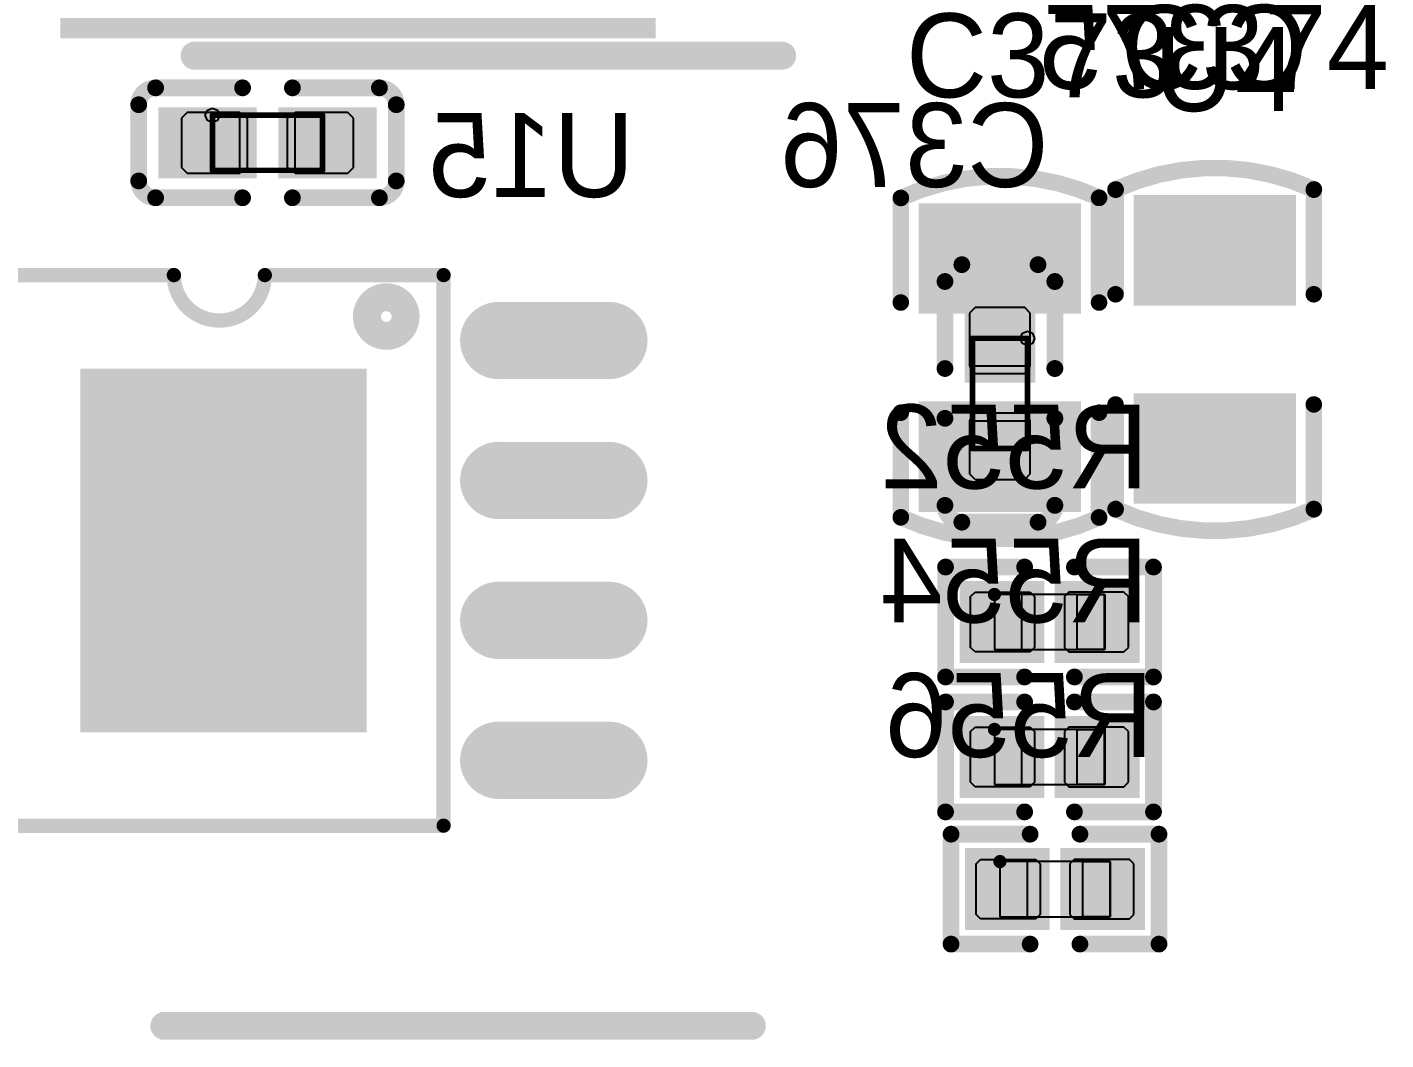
# Model space of a CAD drawing. Header units: millimetres. Extents: x 892 to 1144, y 1011 to 1123.
# Drawn here: x 1022.14 to 1034.48, y 1091.23 to 1100.42 of the extents above; entities that cross this region are included whole.
import ezdxf

# ---------------------------------------------------------------- set-up
doc = ezdxf.new("R2010")
doc.units = ezdxf.units.MM
for name, color, linetype in [('BottomLayer', 5, 'Continuous'), ('BottomOverlay', 54, 'Continuous'), ('BottomPaste', 16, 'Continuous'), ('BottomSolder', 6, 'Continuous'), ('Mechanical15', 56, 'Continuous'), ('Mechanical4', 56, 'Continuous'), ('Mechanical5', 56, 'Continuous'), ('Mechanical6', 56, 'Continuous'), ('TopLayer', 1, 'Continuous'), ('TopOverlay', 2, 'Continuous'), ('TopPaste', 8, 'Continuous'), ('TopSolder', 216, 'Continuous')]:
    doc.layers.add(name, color=color, linetype=linetype)

msp = doc.modelspace()

# ---------------------------------------------------------------- linework, layer by layer
at = {"layer": 'BottomLayer', "const_width": 0.599}
for points in [[(1027.425, 1097.58), (1026.424, 1097.58)], [(1027.425, 1096.31), (1026.424, 1096.31)], [(1027.425, 1095.04), (1026.424, 1095.04)], [(1027.425, 1093.77), (1026.424, 1093.77)]]:
    msp.add_lwpolyline(points, dxfattribs=at)
at = {"layer": 'BottomLayer', "const_width": 0.3}
for points in [[(1026.274, 1097.58, 1), (1026.574, 1097.58, 1)], [(1027.275, 1097.58, 1), (1027.575, 1097.58, 1)], [(1026.274, 1096.31, 1), (1026.574, 1096.31, 1)], [(1027.275, 1096.31, 1), (1027.575, 1096.31, 1)], [(1026.274, 1095.04, 1), (1026.574, 1095.04, 1)], [(1027.275, 1095.04, 1), (1027.575, 1095.04, 1)], [(1026.274, 1093.77, 1), (1026.574, 1093.77, 1)], [(1027.275, 1093.77, 1), (1027.575, 1093.77, 1)]]:
    msp.add_lwpolyline(points, format="xyb", close=True, dxfattribs=at)
at = {"layer": 'BottomLayer'}
for points in [[(1023.385, 1099.105), (1024.175, 1099.105), (1023.385, 1099.645), (1024.175, 1099.645)], [(1024.475, 1099.105), (1025.265, 1099.105), (1024.475, 1099.645), (1025.265, 1099.645)], [(1032.29, 1098.8), (1032.29, 1098), (1033.56, 1098.8), (1033.56, 1098)], [(1030.705, 1098.04), (1030.705, 1097.25), (1031.245, 1098.04), (1031.245, 1097.25)], [(1022.675, 1097.275), (1022.675, 1094.075), (1025.175, 1097.275), (1025.175, 1094.075)], [(1032.29, 1097), (1032.29, 1096.2), (1033.56, 1097), (1033.56, 1096.2)], [(1030.705, 1096.95), (1030.705, 1096.16), (1031.245, 1096.95), (1031.245, 1096.16)], [(1030.709, 1094.755), (1031.275, 1094.755), (1030.709, 1095.295), (1031.275, 1095.295)], [(1031.575, 1094.755), (1032.141, 1094.755), (1031.575, 1095.295), (1032.141, 1095.295)], [(1030.709, 1093.53), (1031.275, 1093.53), (1030.709, 1094.07), (1031.275, 1094.07)], [(1031.575, 1093.53), (1032.141, 1093.53), (1031.575, 1094.07), (1032.141, 1094.07)], [(1030.759, 1092.33), (1031.325, 1092.33), (1030.759, 1092.87), (1031.325, 1092.87)], [(1031.625, 1092.33), (1032.191, 1092.33), (1031.625, 1092.87), (1032.191, 1092.87)]]:
    msp.add_solid(points, dxfattribs=at)
at = {"layer": 'BottomOverlay'}
for points, const_width in [([(1023.663, 1100.166), (1028.997, 1100.166)], 0.254), ([(1023.309, 1099.874), (1024.099, 1099.874)], 0.152), ([(1024.551, 1099.874), (1025.341, 1099.874)], 0.152), ([(1023.156, 1099.029), (1023.156, 1099.721)], 0.152), ([(1025.494, 1099.029), (1025.494, 1099.721)], 0.152), ([(1023.309, 1098.876), (1024.099, 1098.876)], 0.152), ([(1024.551, 1098.876), (1025.341, 1098.876)], 0.152), ([(1032.025, 1098), (1032.025, 1098.95)], 0.15), ([(1033.825, 1098), (1033.825, 1098.95)], 0.15), ([(1030.629, 1098.269), (1031.321, 1098.269)], 0.152), ([(1021.926, 1098.174), (1023.475, 1098.174)], 0.13), ([(1024.301, 1098.174), (1025.924, 1098.174)], 0.13), ([(1025.924, 1093.176), (1025.924, 1098.174)], 0.13), ([(1030.476, 1097.326), (1030.476, 1098.116)], 0.152), ([(1031.474, 1097.326), (1031.474, 1098.116)], 0.152), ([(1032.025, 1096.05), (1032.025, 1097)], 0.15), ([(1033.825, 1096.05), (1033.825, 1097)], 0.15), ([(1030.476, 1096.084), (1030.476, 1096.874)], 0.152), ([(1031.474, 1096.084), (1031.474, 1096.874)], 0.152), ([(1030.629, 1095.931), (1031.321, 1095.931)], 0.152), ([(1030.481, 1095.524), (1031.199, 1095.524)], 0.152), ([(1030.481, 1094.526), (1030.481, 1095.524)], 0.152), ([(1031.651, 1095.524), (1032.369, 1095.524)], 0.152), ([(1032.369, 1094.526), (1032.369, 1095.524)], 0.152), ([(1030.481, 1094.526), (1031.199, 1094.526)], 0.152), ([(1031.651, 1094.526), (1032.369, 1094.526)], 0.152), ([(1030.481, 1094.299), (1031.199, 1094.299)], 0.152), ([(1030.481, 1093.301), (1030.481, 1094.299)], 0.152), ([(1031.651, 1094.299), (1032.369, 1094.299)], 0.152), ([(1032.369, 1093.301), (1032.369, 1094.299)], 0.152), ([(1030.481, 1093.301), (1031.199, 1093.301)], 0.152), ([(1031.651, 1093.301), (1032.369, 1093.301)], 0.152), ([(1021.926, 1093.176), (1025.924, 1093.176)], 0.13), ([(1030.531, 1093.099), (1031.249, 1093.099)], 0.152), ([(1030.531, 1092.101), (1030.531, 1093.099)], 0.152), ([(1031.701, 1093.099), (1032.419, 1093.099)], 0.152), ([(1032.419, 1092.101), (1032.419, 1093.099)], 0.152), ([(1030.531, 1092.101), (1031.249, 1092.101)], 0.152), ([(1031.701, 1092.101), (1032.419, 1092.101)], 0.152), ([(1023.388, 1091.359), (1028.722, 1091.359)], 0.254)]:
    msp.add_lwpolyline(points, dxfattribs=dict(at, const_width=const_width))
for points, const_width in [([(1023.6, 1100.166, 1), (1023.727, 1100.166, 1)], 0.127), ([(1028.934, 1100.166, 1), (1029.061, 1100.166, 1)], 0.127), ([(1023.271, 1099.874, 1), (1023.347, 1099.874, 1)], 0.0762), ([(1023.271, 1099.874, 1), (1023.347, 1099.874, 1)], 0.0762), ([(1024.061, 1099.874, 1), (1024.137, 1099.874, 1)], 0.0762), ([(1024.513, 1099.874, 1), (1024.589, 1099.874, 1)], 0.0762), ([(1025.303, 1099.874, 1), (1025.379, 1099.874, 1)], 0.0762), ([(1025.303, 1099.874, 1), (1025.379, 1099.874, 1)], 0.0762), ([(1023.118, 1099.721, 1), (1023.194, 1099.721, 1)], 0.0762), ([(1023.118, 1099.721, 1), (1023.194, 1099.721, 1)], 0.0762), ([(1025.456, 1099.721, 1), (1025.532, 1099.721, 1)], 0.0762), ([(1025.456, 1099.721, 1), (1025.532, 1099.721, 1)], 0.0762), ([(1023.118, 1099.029, 1), (1023.194, 1099.029, 1)], 0.0762), ([(1023.118, 1099.029, 1), (1023.194, 1099.029, 1)], 0.0762), ([(1025.456, 1099.029, 1), (1025.532, 1099.029, 1)], 0.0762), ([(1025.456, 1099.029, 1), (1025.532, 1099.029, 1)], 0.0762), ([(1023.271, 1098.876, 1), (1023.347, 1098.876, 1)], 0.0762), ([(1023.271, 1098.876, 1), (1023.347, 1098.876, 1)], 0.0762), ([(1024.061, 1098.876, 1), (1024.137, 1098.876, 1)], 0.0762), ([(1024.513, 1098.876, 1), (1024.589, 1098.876, 1)], 0.0762), ([(1025.303, 1098.876, 1), (1025.379, 1098.876, 1)], 0.0762), ([(1025.303, 1098.876, 1), (1025.379, 1098.876, 1)], 0.0762), ([(1031.987, 1098.952, 1), (1032.062, 1098.952, 1)], 0.075), ([(1031.987, 1098.95, 1), (1032.062, 1098.95, 1)], 0.075), ([(1033.787, 1098.95, 1), (1033.862, 1098.95, 1)], 0.075), ([(1033.787, 1098.949, 1), (1033.862, 1098.949, 1)], 0.075), ([(1030.591, 1098.269, 1), (1030.667, 1098.269, 1)], 0.0762), ([(1030.591, 1098.269, 1), (1030.667, 1098.269, 1)], 0.0762), ([(1031.283, 1098.269, 1), (1031.359, 1098.269, 1)], 0.0762), ([(1031.283, 1098.269, 1), (1031.359, 1098.269, 1)], 0.0762), ([(1023.443, 1098.175, 1), (1023.507, 1098.175, 1)], 0.0648), ([(1023.443, 1098.174, 1), (1023.508, 1098.174, 1)], 0.0648), ([(1024.269, 1098.174, 1), (1024.333, 1098.174, 1)], 0.0648), ([(1024.269, 1098.174, 1), (1024.333, 1098.174, 1)], 0.0648), ([(1025.892, 1098.174, 1), (1025.956, 1098.174, 1)], 0.0648), ([(1025.892, 1098.174, 1), (1025.956, 1098.174, 1)], 0.0648), ([(1025.579, 1097.798, 1), (1025.228, 1097.798, 1)], 0.254), ([(1030.438, 1098.116, 1), (1030.514, 1098.116, 1)], 0.0762), ([(1030.438, 1098.116, 1), (1030.514, 1098.116, 1)], 0.0762), ([(1031.435, 1098.116, 1), (1031.512, 1098.116, 1)], 0.0762), ([(1031.435, 1098.116, 1), (1031.512, 1098.116, 1)], 0.0762), ([(1031.987, 1098, 1), (1032.062, 1098, 1)], 0.075), ([(1033.787, 1098, 1), (1033.862, 1098, 1)], 0.075), ([(1025.165, 1097.798, 1), (1025.292, 1097.798, 1)], 0.127), ([(1025.515, 1097.798, 1), (1025.642, 1097.798, 1)], 0.127), ([(1030.438, 1097.326, 1), (1030.514, 1097.326, 1)], 0.0762), ([(1031.435, 1097.326, 1), (1031.512, 1097.326, 1)], 0.0762), ([(1031.987, 1097, 1), (1032.062, 1097, 1)], 0.075), ([(1033.787, 1097, 1), (1033.862, 1097, 1)], 0.075), ([(1030.438, 1096.874, 1), (1030.514, 1096.874, 1)], 0.0762), ([(1031.435, 1096.874, 1), (1031.512, 1096.874, 1)], 0.0762), ([(1030.438, 1096.084, 1), (1030.514, 1096.084, 1)], 0.0762), ([(1030.438, 1096.084, 1), (1030.514, 1096.084, 1)], 0.0762), ([(1031.435, 1096.084, 1), (1031.512, 1096.084, 1)], 0.0762), ([(1031.435, 1096.084, 1), (1031.512, 1096.084, 1)], 0.0762), ([(1031.987, 1096.048, 1), (1032.062, 1096.048, 1)], 0.075), ([(1031.987, 1096.05, 1), (1032.062, 1096.05, 1)], 0.075), ([(1033.787, 1096.051, 1), (1033.862, 1096.051, 1)], 0.075), ([(1033.787, 1096.05, 1), (1033.862, 1096.05, 1)], 0.075), ([(1030.591, 1095.931, 1), (1030.667, 1095.931, 1)], 0.0762), ([(1030.591, 1095.931, 1), (1030.667, 1095.931, 1)], 0.0762), ([(1031.283, 1095.931, 1), (1031.359, 1095.931, 1)], 0.0762), ([(1031.283, 1095.931, 1), (1031.359, 1095.931, 1)], 0.0762), ([(1030.443, 1095.524, 1), (1030.519, 1095.524, 1)], 0.0762), ([(1030.443, 1095.524, 1), (1030.519, 1095.524, 1)], 0.0762), ([(1031.161, 1095.524, 1), (1031.237, 1095.524, 1)], 0.0762), ([(1031.613, 1095.524, 1), (1031.689, 1095.524, 1)], 0.0762), ([(1032.331, 1095.524, 1), (1032.407, 1095.524, 1)], 0.0762), ([(1032.331, 1095.524, 1), (1032.407, 1095.524, 1)], 0.0762), ([(1030.443, 1094.526, 1), (1030.519, 1094.526, 1)], 0.0762), ([(1030.443, 1094.526, 1), (1030.519, 1094.526, 1)], 0.0762), ([(1031.161, 1094.526, 1), (1031.237, 1094.526, 1)], 0.0762), ([(1031.613, 1094.526, 1), (1031.689, 1094.526, 1)], 0.0762), ([(1032.331, 1094.526, 1), (1032.407, 1094.526, 1)], 0.0762), ([(1032.331, 1094.526, 1), (1032.407, 1094.526, 1)], 0.0762), ([(1030.443, 1094.299, 1), (1030.519, 1094.299, 1)], 0.0762), ([(1030.443, 1094.299, 1), (1030.519, 1094.299, 1)], 0.0762), ([(1031.161, 1094.299, 1), (1031.237, 1094.299, 1)], 0.0762), ([(1031.613, 1094.299, 1), (1031.689, 1094.299, 1)], 0.0762), ([(1032.331, 1094.299, 1), (1032.407, 1094.299, 1)], 0.0762), ([(1032.331, 1094.299, 1), (1032.407, 1094.299, 1)], 0.0762), ([(1030.443, 1093.301, 1), (1030.519, 1093.301, 1)], 0.0762), ([(1030.443, 1093.301, 1), (1030.519, 1093.301, 1)], 0.0762), ([(1031.161, 1093.301, 1), (1031.237, 1093.301, 1)], 0.0762), ([(1031.613, 1093.301, 1), (1031.689, 1093.301, 1)], 0.0762), ([(1032.331, 1093.301, 1), (1032.407, 1093.301, 1)], 0.0762), ([(1032.331, 1093.301, 1), (1032.407, 1093.301, 1)], 0.0762), ([(1025.892, 1093.176, 1), (1025.956, 1093.176, 1)], 0.0648), ([(1025.892, 1093.176, 1), (1025.956, 1093.176, 1)], 0.0648), ([(1030.493, 1093.099, 1), (1030.569, 1093.099, 1)], 0.0762), ([(1030.493, 1093.099, 1), (1030.569, 1093.099, 1)], 0.0762), ([(1031.211, 1093.099, 1), (1031.287, 1093.099, 1)], 0.0762), ([(1031.663, 1093.099, 1), (1031.739, 1093.099, 1)], 0.0762), ([(1032.381, 1093.099, 1), (1032.457, 1093.099, 1)], 0.0762), ([(1032.381, 1093.099, 1), (1032.457, 1093.099, 1)], 0.0762), ([(1030.493, 1092.101, 1), (1030.569, 1092.101, 1)], 0.0762), ([(1030.493, 1092.101, 1), (1030.569, 1092.101, 1)], 0.0762), ([(1031.211, 1092.101, 1), (1031.287, 1092.101, 1)], 0.0762), ([(1031.663, 1092.101, 1), (1031.739, 1092.101, 1)], 0.0762), ([(1032.381, 1092.101, 1), (1032.457, 1092.101, 1)], 0.0762), ([(1032.381, 1092.101, 1), (1032.457, 1092.101, 1)], 0.0762), ([(1023.325, 1091.359, 1), (1023.452, 1091.359, 1)], 0.127), ([(1028.659, 1091.359, 1), (1028.786, 1091.359, 1)], 0.127)]:
    msp.add_lwpolyline(points, format="xyb", close=True, dxfattribs=dict(at, const_width=const_width))
for points, const_width in [([(1023.156, 1099.721, -0.414214), (1023.309, 1099.874)], 0.152), ([(1025.341, 1099.874, -0.414214), (1025.494, 1099.721)], 0.152), ([(1032.024, 1098.952, -0.21896), (1033.825, 1098.949)], 0.15), ([(1023.309, 1098.876, -0.414214), (1023.156, 1099.029)], 0.152), ([(1025.494, 1099.029, -0.414214), (1025.341, 1098.876)], 0.152), ([(1030.476, 1098.116, -0.414214), (1030.629, 1098.269)], 0.152), ([(1031.321, 1098.269, -0.414214), (1031.474, 1098.116)], 0.152), ([(1024.301, 1098.174, -1), (1023.475, 1098.175)], 0.13), ([(1030.629, 1095.931, -0.414214), (1030.476, 1096.084)], 0.152), ([(1031.474, 1096.084, -0.414214), (1031.321, 1095.931)], 0.152), ([(1033.825, 1096.051, -0.21896), (1032.024, 1096.048)], 0.15)]:
    msp.add_lwpolyline(points, format="xyb", dxfattribs=dict(at, const_width=const_width))
at = {"layer": 'BottomPaste'}
for p, q in [((1023.595, 1099.65), (1023.545, 1099.6)), ((1023.545, 1099.6), (1023.545, 1099.15)), ((1024.075, 1099.65), (1023.595, 1099.65)), ((1024.145, 1099.6), (1024.075, 1099.65)), ((1024.145, 1099.15), (1024.145, 1099.6)), ((1024.575, 1099.65), (1024.505, 1099.6)), ((1024.505, 1099.6), (1024.505, 1099.15)), ((1025.055, 1099.65), (1024.575, 1099.65)), ((1025.105, 1099.6), (1025.055, 1099.65)), ((1025.105, 1099.15), (1025.105, 1099.6)), ((1023.545, 1099.15), (1023.595, 1099.1)), ((1023.595, 1099.1), (1024.075, 1099.1)), ((1024.075, 1099.1), (1024.145, 1099.15)), ((1024.505, 1099.15), (1024.575, 1099.1)), ((1024.575, 1099.1), (1025.055, 1099.1)), ((1025.055, 1099.1), (1025.105, 1099.15)), ((1030.75, 1097.88), (1030.7, 1097.83)), ((1030.7, 1097.83), (1030.7, 1097.35)), ((1031.2, 1097.88), (1030.75, 1097.88)), ((1031.25, 1097.83), (1031.2, 1097.88)), ((1031.25, 1097.35), (1031.25, 1097.83)), ((1030.7, 1097.35), (1030.75, 1097.28)), ((1031.2, 1097.28), (1031.25, 1097.35)), ((1030.75, 1097.28), (1031.2, 1097.28)), ((1030.75, 1096.92), (1030.7, 1096.85)), ((1030.7, 1096.85), (1030.7, 1096.37)), ((1031.2, 1096.92), (1030.75, 1096.92)), ((1031.25, 1096.85), (1031.2, 1096.92)), ((1031.25, 1096.37), (1031.25, 1096.85)), ((1030.7, 1096.37), (1030.75, 1096.32)), ((1031.2, 1096.32), (1031.25, 1096.37)), ((1030.75, 1096.32), (1031.2, 1096.32)), ((1030.709, 1095.255), (1030.749, 1095.295)), ((1030.709, 1094.795), (1030.709, 1095.255)), ((1030.749, 1095.295), (1031.25, 1095.295)), ((1031.25, 1095.295), (1031.29, 1095.255)), ((1031.29, 1095.255), (1031.29, 1094.795)), ((1031.6, 1095.295), (1031.56, 1095.255)), ((1031.56, 1095.255), (1031.56, 1094.795)), ((1032.101, 1095.295), (1031.6, 1095.295)), ((1032.141, 1095.255), (1032.101, 1095.295)), ((1032.141, 1094.795), (1032.141, 1095.255)), ((1030.749, 1094.755), (1030.709, 1094.795)), ((1031.25, 1094.755), (1030.749, 1094.755)), ((1031.29, 1094.795), (1031.25, 1094.755)), ((1031.56, 1094.795), (1031.6, 1094.755)), ((1031.6, 1094.755), (1032.101, 1094.755)), ((1032.101, 1094.755), (1032.141, 1094.795)), ((1030.709, 1094.03), (1030.749, 1094.07)), ((1030.709, 1093.57), (1030.709, 1094.03)), ((1030.749, 1094.07), (1031.25, 1094.07)), ((1031.25, 1094.07), (1031.29, 1094.03)), ((1031.29, 1094.03), (1031.29, 1093.57)), ((1031.6, 1094.07), (1031.56, 1094.03)), ((1031.56, 1094.03), (1031.56, 1093.57)), ((1032.101, 1094.07), (1031.6, 1094.07)), ((1032.141, 1094.03), (1032.101, 1094.07)), ((1032.141, 1093.57), (1032.141, 1094.03)), ((1030.749, 1093.53), (1030.709, 1093.57)), ((1031.25, 1093.53), (1030.749, 1093.53)), ((1031.29, 1093.57), (1031.25, 1093.53)), ((1031.56, 1093.57), (1031.6, 1093.53)), ((1031.6, 1093.53), (1032.101, 1093.53)), ((1032.101, 1093.53), (1032.141, 1093.57)), ((1030.759, 1092.83), (1030.799, 1092.87)), ((1030.759, 1092.37), (1030.759, 1092.83)), ((1030.799, 1092.87), (1031.3, 1092.87)), ((1031.3, 1092.87), (1031.34, 1092.83)), ((1031.34, 1092.83), (1031.34, 1092.37)), ((1031.65, 1092.87), (1031.61, 1092.83)), ((1031.61, 1092.83), (1031.61, 1092.37)), ((1032.151, 1092.87), (1031.65, 1092.87)), ((1032.191, 1092.83), (1032.151, 1092.87)), ((1032.191, 1092.37), (1032.191, 1092.83)), ((1030.799, 1092.33), (1030.759, 1092.37)), ((1031.3, 1092.33), (1030.799, 1092.33)), ((1031.34, 1092.37), (1031.3, 1092.33)), ((1031.61, 1092.37), (1031.65, 1092.33)), ((1031.65, 1092.33), (1032.151, 1092.33)), ((1032.151, 1092.33), (1032.191, 1092.37))]:
    msp.add_line(p, q, dxfattribs=at)
at = {"layer": 'BottomPaste', "const_width": 0.599}
for points in [[(1027.425, 1097.58), (1026.424, 1097.58)], [(1027.425, 1096.31), (1026.424, 1096.31)], [(1027.425, 1095.04), (1026.424, 1095.04)], [(1027.425, 1093.77), (1026.424, 1093.77)]]:
    msp.add_lwpolyline(points, dxfattribs=at)
at = {"layer": 'BottomPaste', "const_width": 0.3}
for points in [[(1026.274, 1097.58, 1), (1026.574, 1097.58, 1)], [(1027.275, 1097.58, 1), (1027.575, 1097.58, 1)], [(1026.274, 1096.31, 1), (1026.574, 1096.31, 1)], [(1027.275, 1096.31, 1), (1027.575, 1096.31, 1)], [(1026.274, 1095.04, 1), (1026.574, 1095.04, 1)], [(1027.275, 1095.04, 1), (1027.575, 1095.04, 1)], [(1026.274, 1093.77, 1), (1026.574, 1093.77, 1)], [(1027.275, 1093.77, 1), (1027.575, 1093.77, 1)]]:
    msp.add_lwpolyline(points, format="xyb", close=True, dxfattribs=at)
at = {"layer": 'BottomPaste'}
for points in [[(1023.385, 1099.105), (1024.175, 1099.105), (1023.385, 1099.645), (1024.175, 1099.645)], [(1024.475, 1099.105), (1025.265, 1099.105), (1024.475, 1099.645), (1025.265, 1099.645)], [(1032.29, 1098.8), (1032.29, 1098), (1033.56, 1098.8), (1033.56, 1098)], [(1030.705, 1098.04), (1030.705, 1097.25), (1031.245, 1098.04), (1031.245, 1097.25)], [(1022.675, 1097.275), (1022.675, 1094.075), (1025.175, 1097.275), (1025.175, 1094.075)], [(1032.29, 1097), (1032.29, 1096.2), (1033.56, 1097), (1033.56, 1096.2)], [(1030.705, 1096.95), (1030.705, 1096.16), (1031.245, 1096.95), (1031.245, 1096.16)], [(1030.709, 1094.755), (1031.275, 1094.755), (1030.709, 1095.295), (1031.275, 1095.295)], [(1031.575, 1094.755), (1032.141, 1094.755), (1031.575, 1095.295), (1032.141, 1095.295)], [(1030.709, 1093.53), (1031.275, 1093.53), (1030.709, 1094.07), (1031.275, 1094.07)], [(1031.575, 1093.53), (1032.141, 1093.53), (1031.575, 1094.07), (1032.141, 1094.07)], [(1030.759, 1092.33), (1031.325, 1092.33), (1030.759, 1092.87), (1031.325, 1092.87)], [(1031.625, 1092.33), (1032.191, 1092.33), (1031.625, 1092.87), (1032.191, 1092.87)]]:
    msp.add_solid(points, dxfattribs=at)
at = {"layer": 'BottomSolder', "const_width": 0.701}
for points in [[(1027.425, 1097.58), (1026.424, 1097.58)], [(1027.425, 1096.31), (1026.424, 1096.31)], [(1027.425, 1095.04), (1026.424, 1095.04)], [(1027.425, 1093.77), (1026.424, 1093.77)]]:
    msp.add_lwpolyline(points, dxfattribs=at)
at = {"layer": 'BottomSolder', "const_width": 0.351}
for points in [[(1026.249, 1097.58, 1), (1026.6, 1097.58, 1)], [(1027.25, 1097.58, 1), (1027.6, 1097.58, 1)], [(1026.249, 1096.31, 1), (1026.6, 1096.31, 1)], [(1027.25, 1096.31, 1), (1027.6, 1096.31, 1)], [(1026.249, 1095.04, 1), (1026.6, 1095.04, 1)], [(1027.25, 1095.04, 1), (1027.6, 1095.04, 1)], [(1026.249, 1093.77, 1), (1026.6, 1093.77, 1)], [(1027.25, 1093.77, 1), (1027.6, 1093.77, 1)]]:
    msp.add_lwpolyline(points, format="xyb", close=True, dxfattribs=at)
at = {"layer": 'BottomSolder'}
for points in [[(1022.445, 1100.323), (1027.848, 1100.323), (1022.445, 1104.327), (1027.848, 1104.327)], [(1023.334, 1099.054), (1024.226, 1099.054), (1023.334, 1099.696), (1024.226, 1099.696)], [(1024.424, 1099.054), (1025.316, 1099.054), (1024.424, 1099.696), (1025.316, 1099.696)], [(1032.188, 1098.902), (1032.188, 1097.898), (1033.662, 1098.902), (1033.662, 1097.898)], [(1030.654, 1098.091), (1030.654, 1097.199), (1031.296, 1098.091), (1031.296, 1097.199)], [(1022.625, 1097.326), (1022.625, 1094.024), (1025.225, 1097.326), (1025.225, 1094.024)], [(1032.188, 1097.102), (1032.188, 1096.098), (1033.662, 1097.102), (1033.662, 1096.098)], [(1030.654, 1097.001), (1030.654, 1096.109), (1031.296, 1097.001), (1031.296, 1096.109)], [(1030.608, 1094.653), (1031.377, 1094.653), (1030.608, 1095.397), (1031.377, 1095.397)], [(1031.473, 1094.653), (1032.242, 1094.653), (1031.473, 1095.397), (1032.242, 1095.397)], [(1030.608, 1093.428), (1031.377, 1093.428), (1030.608, 1094.172), (1031.377, 1094.172)], [(1031.473, 1093.428), (1032.242, 1093.428), (1031.473, 1094.172), (1032.242, 1094.172)], [(1030.658, 1092.228), (1031.427, 1092.228), (1030.658, 1092.972), (1031.427, 1092.972)], [(1031.523, 1092.228), (1032.292, 1092.228), (1031.523, 1092.972), (1032.292, 1092.972)]]:
    msp.add_solid(points, dxfattribs=at)
at = {"layer": 'Mechanical15'}
for p, q in [((1023.779, 1099.671), (1023.825, 1099.69)), ((1023.825, 1099.69), (1023.871, 1099.671)), ((1023.76, 1099.625), (1023.779, 1099.671)), ((1023.779, 1099.579), (1023.76, 1099.625)), ((1023.825, 1099.56), (1023.779, 1099.579)), ((1024.075, 1099.625), (1023.825, 1099.625)), ((1023.825, 1099.625), (1023.825, 1099.125)), ((1023.871, 1099.579), (1023.825, 1099.56)), ((1023.871, 1099.671), (1023.89, 1099.625)), ((1023.89, 1099.625), (1023.871, 1099.579)), ((1024.075, 1099.125), (1024.075, 1099.625)), ((1024.575, 1099.625), (1024.825, 1099.625)), ((1024.575, 1099.125), (1024.575, 1099.625)), ((1024.825, 1099.625), (1024.825, 1099.125)), ((1023.825, 1099.125), (1024.075, 1099.125)), ((1024.825, 1099.125), (1024.575, 1099.125)), ((1031.225, 1097.6), (1030.725, 1097.6)), ((1030.725, 1097.6), (1030.725, 1097.35)), ((1031.16, 1097.6), (1031.179, 1097.646)), ((1031.179, 1097.554), (1031.16, 1097.6)), ((1031.179, 1097.646), (1031.225, 1097.665)), ((1031.225, 1097.665), (1031.271, 1097.646)), ((1031.225, 1097.35), (1031.225, 1097.6)), ((1031.271, 1097.646), (1031.29, 1097.6)), ((1031.29, 1097.6), (1031.271, 1097.554)), ((1031.225, 1097.535), (1031.179, 1097.554)), ((1031.271, 1097.554), (1031.225, 1097.535)), ((1030.725, 1097.35), (1031.225, 1097.35)), ((1030.725, 1096.6), (1030.725, 1096.85)), ((1030.725, 1096.85), (1031.225, 1096.85)), ((1031.225, 1096.85), (1031.225, 1096.6)), ((1031.225, 1096.6), (1030.725, 1096.6))]:
    msp.add_line(p, q, dxfattribs=at)
at = {"layer": 'Mechanical15', "const_width": 0.0508}
for points in [[(1023.825, 1099.625), (1024.825, 1099.625)], [(1023.825, 1099.125), (1023.825, 1099.625)], [(1024.825, 1099.125), (1024.825, 1099.625)], [(1023.825, 1099.125), (1024.825, 1099.125)], [(1030.725, 1096.6), (1030.725, 1097.6)], [(1030.725, 1097.6), (1031.225, 1097.6)], [(1031.225, 1096.6), (1031.225, 1097.6)], [(1030.725, 1096.6), (1031.225, 1096.6)]]:
    msp.add_lwpolyline(points, dxfattribs=at)
at = {"layer": 'Mechanical15', "const_width": 0.0254}
for points in [[(1023.812, 1099.625, 1), (1023.838, 1099.625, 1)], [(1023.812, 1099.625, 1), (1023.838, 1099.625, 1)], [(1024.812, 1099.625, 1), (1024.838, 1099.625, 1)], [(1024.812, 1099.625, 1), (1024.838, 1099.625, 1)], [(1023.812, 1099.125, 1), (1023.838, 1099.125, 1)], [(1023.812, 1099.125, 1), (1023.838, 1099.125, 1)], [(1024.812, 1099.125, 1), (1024.838, 1099.125, 1)], [(1024.812, 1099.125, 1), (1024.838, 1099.125, 1)], [(1030.712, 1097.6, 1), (1030.738, 1097.6, 1)], [(1030.712, 1097.6, 1), (1030.738, 1097.6, 1)], [(1031.212, 1097.6, 1), (1031.238, 1097.6, 1)], [(1031.212, 1097.6, 1), (1031.238, 1097.6, 1)], [(1030.712, 1096.6, 1), (1030.738, 1096.6, 1)], [(1030.712, 1096.6, 1), (1030.738, 1096.6, 1)], [(1031.212, 1096.6, 1), (1031.238, 1096.6, 1)], [(1031.212, 1096.6, 1), (1031.238, 1096.6, 1)]]:
    msp.add_lwpolyline(points, format="xyb", close=True, dxfattribs=at)
at = {"layer": 'Mechanical4'}
for p, q in [((1031.925, 1095.275), (1030.925, 1095.275)), ((1030.925, 1095.275), (1030.925, 1094.775)), ((1031.925, 1094.775), (1031.925, 1095.275)), ((1030.925, 1094.775), (1031.925, 1094.775)), ((1031.925, 1094.05), (1030.925, 1094.05)), ((1030.925, 1094.05), (1030.925, 1093.55)), ((1031.925, 1093.55), (1031.925, 1094.05)), ((1030.925, 1093.55), (1031.925, 1093.55)), ((1031.975, 1092.85), (1030.975, 1092.85)), ((1030.975, 1092.85), (1030.975, 1092.35)), ((1031.975, 1092.35), (1031.975, 1092.85)), ((1030.975, 1092.35), (1031.975, 1092.35))]:
    msp.add_line(p, q, dxfattribs=at)
at = {"layer": 'Mechanical5'}
for p, q in [((1031.175, 1095.275), (1030.925, 1095.275)), ((1030.925, 1095.275), (1030.925, 1094.775)), ((1031.175, 1094.775), (1031.175, 1095.275)), ((1031.676, 1095.275), (1031.926, 1095.275)), ((1031.676, 1094.775), (1031.676, 1095.275)), ((1031.926, 1095.275), (1031.926, 1094.775)), ((1030.925, 1094.775), (1031.175, 1094.775)), ((1031.926, 1094.775), (1031.676, 1094.775)), ((1031.175, 1094.05), (1030.925, 1094.05)), ((1030.925, 1094.05), (1030.925, 1093.55)), ((1031.175, 1093.55), (1031.175, 1094.05)), ((1031.676, 1094.05), (1031.926, 1094.05)), ((1031.676, 1093.55), (1031.676, 1094.05)), ((1031.926, 1094.05), (1031.926, 1093.55)), ((1030.925, 1093.55), (1031.175, 1093.55)), ((1031.926, 1093.55), (1031.676, 1093.55)), ((1031.225, 1092.85), (1030.975, 1092.85)), ((1030.975, 1092.85), (1030.975, 1092.35)), ((1031.225, 1092.35), (1031.225, 1092.85)), ((1031.726, 1092.85), (1031.976, 1092.85)), ((1031.726, 1092.35), (1031.726, 1092.85)), ((1031.976, 1092.85), (1031.976, 1092.35)), ((1030.975, 1092.35), (1031.225, 1092.35)), ((1031.976, 1092.35), (1031.726, 1092.35))]:
    msp.add_line(p, q, dxfattribs=at)
at = {"layer": 'Mechanical6'}
for points, const_width in [([(1027.26, 1097.572, 1), (1027.062, 1097.572, 1)], 0.201), ([(1027.012, 1097.572, 1), (1027.112, 1097.572, 1)], 0.1), ([(1027.21, 1097.572, 1), (1027.31, 1097.572, 1)], 0.1), ([(1030.955, 1095.275, 1), (1030.895, 1095.275, 1)], 0.06), ([(1030.88, 1095.275, 1), (1030.91, 1095.275, 1)], 0.03), ([(1030.94, 1095.275, 1), (1030.97, 1095.275, 1)], 0.03), ([(1030.955, 1094.05, 1), (1030.895, 1094.05, 1)], 0.06), ([(1030.88, 1094.05, 1), (1030.91, 1094.05, 1)], 0.03), ([(1030.94, 1094.05, 1), (1030.97, 1094.05, 1)], 0.03), ([(1031.005, 1092.85, 1), (1030.945, 1092.85, 1)], 0.06), ([(1030.93, 1092.85, 1), (1030.96, 1092.85, 1)], 0.03), ([(1030.99, 1092.85, 1), (1031.02, 1092.85, 1)], 0.03)]:
    msp.add_lwpolyline(points, format="xyb", close=True, dxfattribs=dict(at, const_width=const_width))
at = {"layer": 'TopLayer'}
for points in [[(1030.34, 1098.725), (1030.34, 1097.925), (1031.61, 1098.725), (1031.61, 1097.925)], [(1032.29, 1098.8), (1032.29, 1098), (1033.56, 1098.8), (1033.56, 1098)], [(1032.29, 1097), (1032.29, 1096.2), (1033.56, 1097), (1033.56, 1096.2)], [(1030.34, 1096.925), (1030.34, 1096.125), (1031.61, 1096.925), (1031.61, 1096.125)]]:
    msp.add_solid(points, dxfattribs=at)
at = {"layer": 'TopOverlay', "const_width": 0.15}
for points in [[(1032.025, 1098.949, -0.21896), (1033.826, 1098.952)], [(1030.075, 1098.874, -0.21896), (1031.876, 1098.877)], [(1033.826, 1096.048, -0.21896), (1032.025, 1096.051)], [(1031.876, 1095.973, -0.21896), (1030.075, 1095.976)]]:
    msp.add_lwpolyline(points, format="xyb", dxfattribs=at)
for points in [[(1030.075, 1097.925), (1030.075, 1098.875)], [(1031.875, 1097.925), (1031.875, 1098.875)], [(1032.025, 1098), (1032.025, 1098.95)], [(1033.825, 1098), (1033.825, 1098.95)], [(1030.075, 1095.975), (1030.075, 1096.925)], [(1031.875, 1095.975), (1031.875, 1096.925)], [(1032.025, 1096.05), (1032.025, 1097)], [(1033.825, 1096.05), (1033.825, 1097)]]:
    msp.add_lwpolyline(points, dxfattribs=at)
at = {"layer": 'TopOverlay', "const_width": 0.075}
for points in [[(1030.037, 1098.875, 1), (1030.112, 1098.875, 1)], [(1030.038, 1098.874, 1), (1030.113, 1098.874, 1)], [(1031.837, 1098.875, 1), (1031.912, 1098.875, 1)], [(1031.838, 1098.877, 1), (1031.913, 1098.877, 1)], [(1031.987, 1098.95, 1), (1032.062, 1098.95, 1)], [(1031.988, 1098.949, 1), (1032.063, 1098.949, 1)], [(1033.787, 1098.95, 1), (1033.862, 1098.95, 1)], [(1033.788, 1098.952, 1), (1033.863, 1098.952, 1)], [(1031.987, 1098, 1), (1032.062, 1098, 1)], [(1033.787, 1098, 1), (1033.862, 1098, 1)], [(1030.037, 1097.925, 1), (1030.112, 1097.925, 1)], [(1031.837, 1097.925, 1), (1031.912, 1097.925, 1)], [(1030.037, 1096.925, 1), (1030.112, 1096.925, 1)], [(1031.837, 1096.925, 1), (1031.912, 1096.925, 1)], [(1031.987, 1097, 1), (1032.062, 1097, 1)], [(1033.787, 1097, 1), (1033.862, 1097, 1)], [(1031.988, 1096.051, 1), (1032.063, 1096.051, 1)], [(1031.987, 1096.05, 1), (1032.062, 1096.05, 1)], [(1033.787, 1096.05, 1), (1033.862, 1096.05, 1)], [(1033.788, 1096.048, 1), (1033.863, 1096.048, 1)], [(1030.038, 1095.976, 1), (1030.113, 1095.976, 1)], [(1030.037, 1095.975, 1), (1030.112, 1095.975, 1)], [(1031.837, 1095.975, 1), (1031.912, 1095.975, 1)], [(1031.838, 1095.973, 1), (1031.913, 1095.973, 1)]]:
    msp.add_lwpolyline(points, format="xyb", close=True, dxfattribs=at)
at = {"layer": 'TopPaste'}
for points in [[(1030.34, 1098.725), (1030.34, 1097.925), (1031.61, 1098.725), (1031.61, 1097.925)], [(1032.29, 1098.8), (1032.29, 1098), (1033.56, 1098.8), (1033.56, 1098)], [(1032.29, 1097), (1032.29, 1096.2), (1033.56, 1097), (1033.56, 1096.2)], [(1030.34, 1096.925), (1030.34, 1096.125), (1031.61, 1096.925), (1031.61, 1096.125)]]:
    msp.add_solid(points, dxfattribs=at)
at = {"layer": 'TopSolder'}
for points in [[(1030.238, 1098.827), (1030.238, 1097.823), (1031.712, 1098.827), (1031.712, 1097.823)], [(1032.188, 1098.902), (1032.188, 1097.898), (1033.662, 1098.902), (1033.662, 1097.898)], [(1032.188, 1097.102), (1032.188, 1096.098), (1033.662, 1097.102), (1033.662, 1096.098)], [(1030.238, 1097.027), (1030.238, 1096.023), (1031.712, 1097.027), (1031.712, 1096.023)]]:
    msp.add_solid(points, dxfattribs=at)

# ---------------------------------------------------------------- texts
at = {"layer": 'BottomOverlay', "text_generation_flag": 2}
for s, p in [('C375', (1033.767, 1099.865)), ('C376', (1031.417, 1098.974)), ('U15', (1027.655, 1098.883)), ('R552', (1032.323, 1096.237)), ('R554', (1032.323, 1095.021)), ('R556', (1032.368, 1093.799))]:
    msp.add_text(s, height=0.762, dxfattribs=at).set_placement(p)
at = {"layer": 'TopOverlay'}
for s, p in [('C373', (1030.122, 1099.788)), ('C374', (1032.072, 1099.863)), ('U4', (1032.372, 1099.663))]:
    msp.add_text(s, height=0.762, dxfattribs=at).set_placement(p)

doc.saveas('drawing.dxf')
